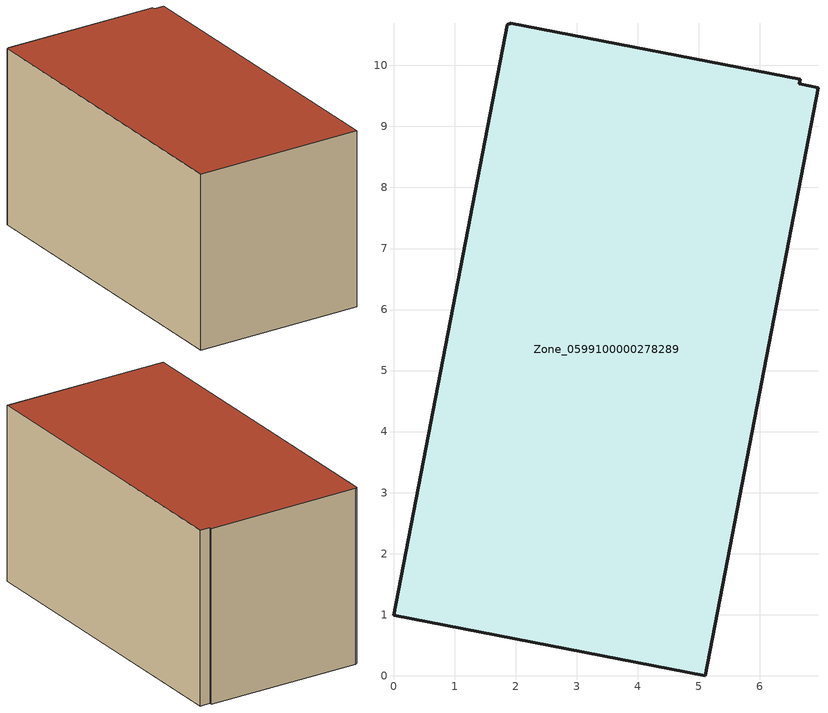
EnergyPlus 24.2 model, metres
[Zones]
Zone_0599100000278289
 floor ground (C_G): 1.93,10.69 6.66,9.77 6.65,9.7 6.96,9.63 5.11,0 0,0.99 1.86,10.67 z0
 wall outside (C_F): 5.11,0 6.96,9.63 6.65,9.7 6.66,9.77 1.93,10.69 1.86,10.67 0,0.99 5.11,0 z0:5.43
 roof outside (C_R): 6.66,9.77 1.93,10.69 1.86,10.67 0,0.99 5.11,0 6.96,9.63 6.65,9.7 z5.43
[BUILDING]
Pand.0599100000278289: North Axis=0; Terrain=City; Loads Convergence Tolerance Value=0.04; Temperature Convergence Tolerance Value=0.4; Solar Distribution=FullExterior; Maximum Number of Warmup Days=25; Minimum Number of Warmup Days=1
[Site:Location]
Rotterdam.The.Hague.AP_ZH_NLD Design_Conditions: Latitude=51.96; Longitude=4.45; Time Zone=1; Elevation=-4.5
[SITE:GROUNDTEMPERATURE:BUILDINGSURFACE]
18, 18, 18, 18, 18, 18, 18, 18, 18, 18, 18, 18
[MATERIAL] Thermal Absorptance=0.9; Solar Absorptance=0.7; Visible Absorptance=0.7
Name | Roughness | Thickness | Conductivity | Density | Specific Heat
G.TI.1946-1964 | MediumSmooth | 0.15 | 1 | 540 | 1210
F.TI.1946-1964 | Rough | 0.3 | 0.857143 | 1920 | 840
R.TI.1946-1964 | MediumRough | 0.2 | 0.277778 | 1500 | 1000
[CONSTRUCTION]
C_G: G.TI.1946-1964
C_F: F.TI.1946-1964
C_R: R.TI.1946-1964
[ZONE]
Zone_0599100000278289: Type=1; Multiplier=1; Ceiling Height=Autocalculate; Volume=Autocalculate; Floor Area=autocalculate; Part of Total Floor Area=Yes
[ZONEINFILTRATION:DESIGNFLOWRATE]
Infil_Zone_0599100000278289: Zone or ZoneList or Space or SpaceList=Zone_0599100000278289; Schedule=AlwaysOn; Design Flow Rate Calculation Method=Flow/Area; Flow Rate per Floor Area=0.003; Constant Term Coefficient=1; Temperature Term Coefficient=0; Velocity Term Coefficient=0; Velocity Squared Term Coefficient=0
[HVACTEMPLATE:ZONE:IDEALLOADSAIRSYSTEM]
Zone_0599100000278289: Maximum Heating Supply Air Temperature=50; Minimum Cooling Supply Air Temperature=13; Maximum Heating Supply Air Humidity Ratio=0.0156; Minimum Cooling Supply Air Humidity Ratio=0.0077; Heating Limit=NoLimit; Cooling Limit=NoLimit; Dehumidification Control Type=ConstantSensibleHeatRatio; Cooling Sensible Heat Ratio=0.7; Dehumidification Setpoint=60; Humidification Control Type=None; Humidification Setpoint=30; Outdoor Air Method=None; Outdoor Air Flow Rate per Person=0.00944; Outdoor Air Flow Rate per Zone Floor Area=0; Outdoor Air Flow Rate per Zone=0; Demand Controlled Ventilation Type=None; Outdoor Air Economizer Type=NoEconomizer; Heat Recovery Type=None; Sensible Heat Recovery Effectiveness=0.7; Latent Heat Recovery Effectiveness=0.65
[ZONECONTROL:THERMOSTAT]
ThermostatControl_Zone_0599100000278289: Zone or ZoneList=Zone_0599100000278289; Control Type Schedule=DualSetpointControlType; Control 1=Thermostat_Zone_0599100000278289; Temperature Difference Between Cutout And Setpoint=0
[THERMOSTATSETPOINT:DUALSETPOINT]
Thermostat_Zone_0599100000278289: Heating Setpoint Temperature Schedule=HeatingSetpoint_Zone_0599100000278289; Cooling Setpoint Temperature Schedule=CoolingSetpoint_Zone_0599100000278289
[SCHEDULE:COMPACT]
HeatingSetpoint_Zone_0599100000278289: Through: 12/31, For: AllDays, Until: 24:00, 21
CoolingSetpoint_Zone_0599100000278289: Through: 12/31, For: AllDays, Until: 24:00, 24
DualSetpointControlType: Through: 12/31, For: AllDays, Until: 24:00, 4
AlwaysOn: Through: 12/31, For: AllDays, Until: 24:00, 1
